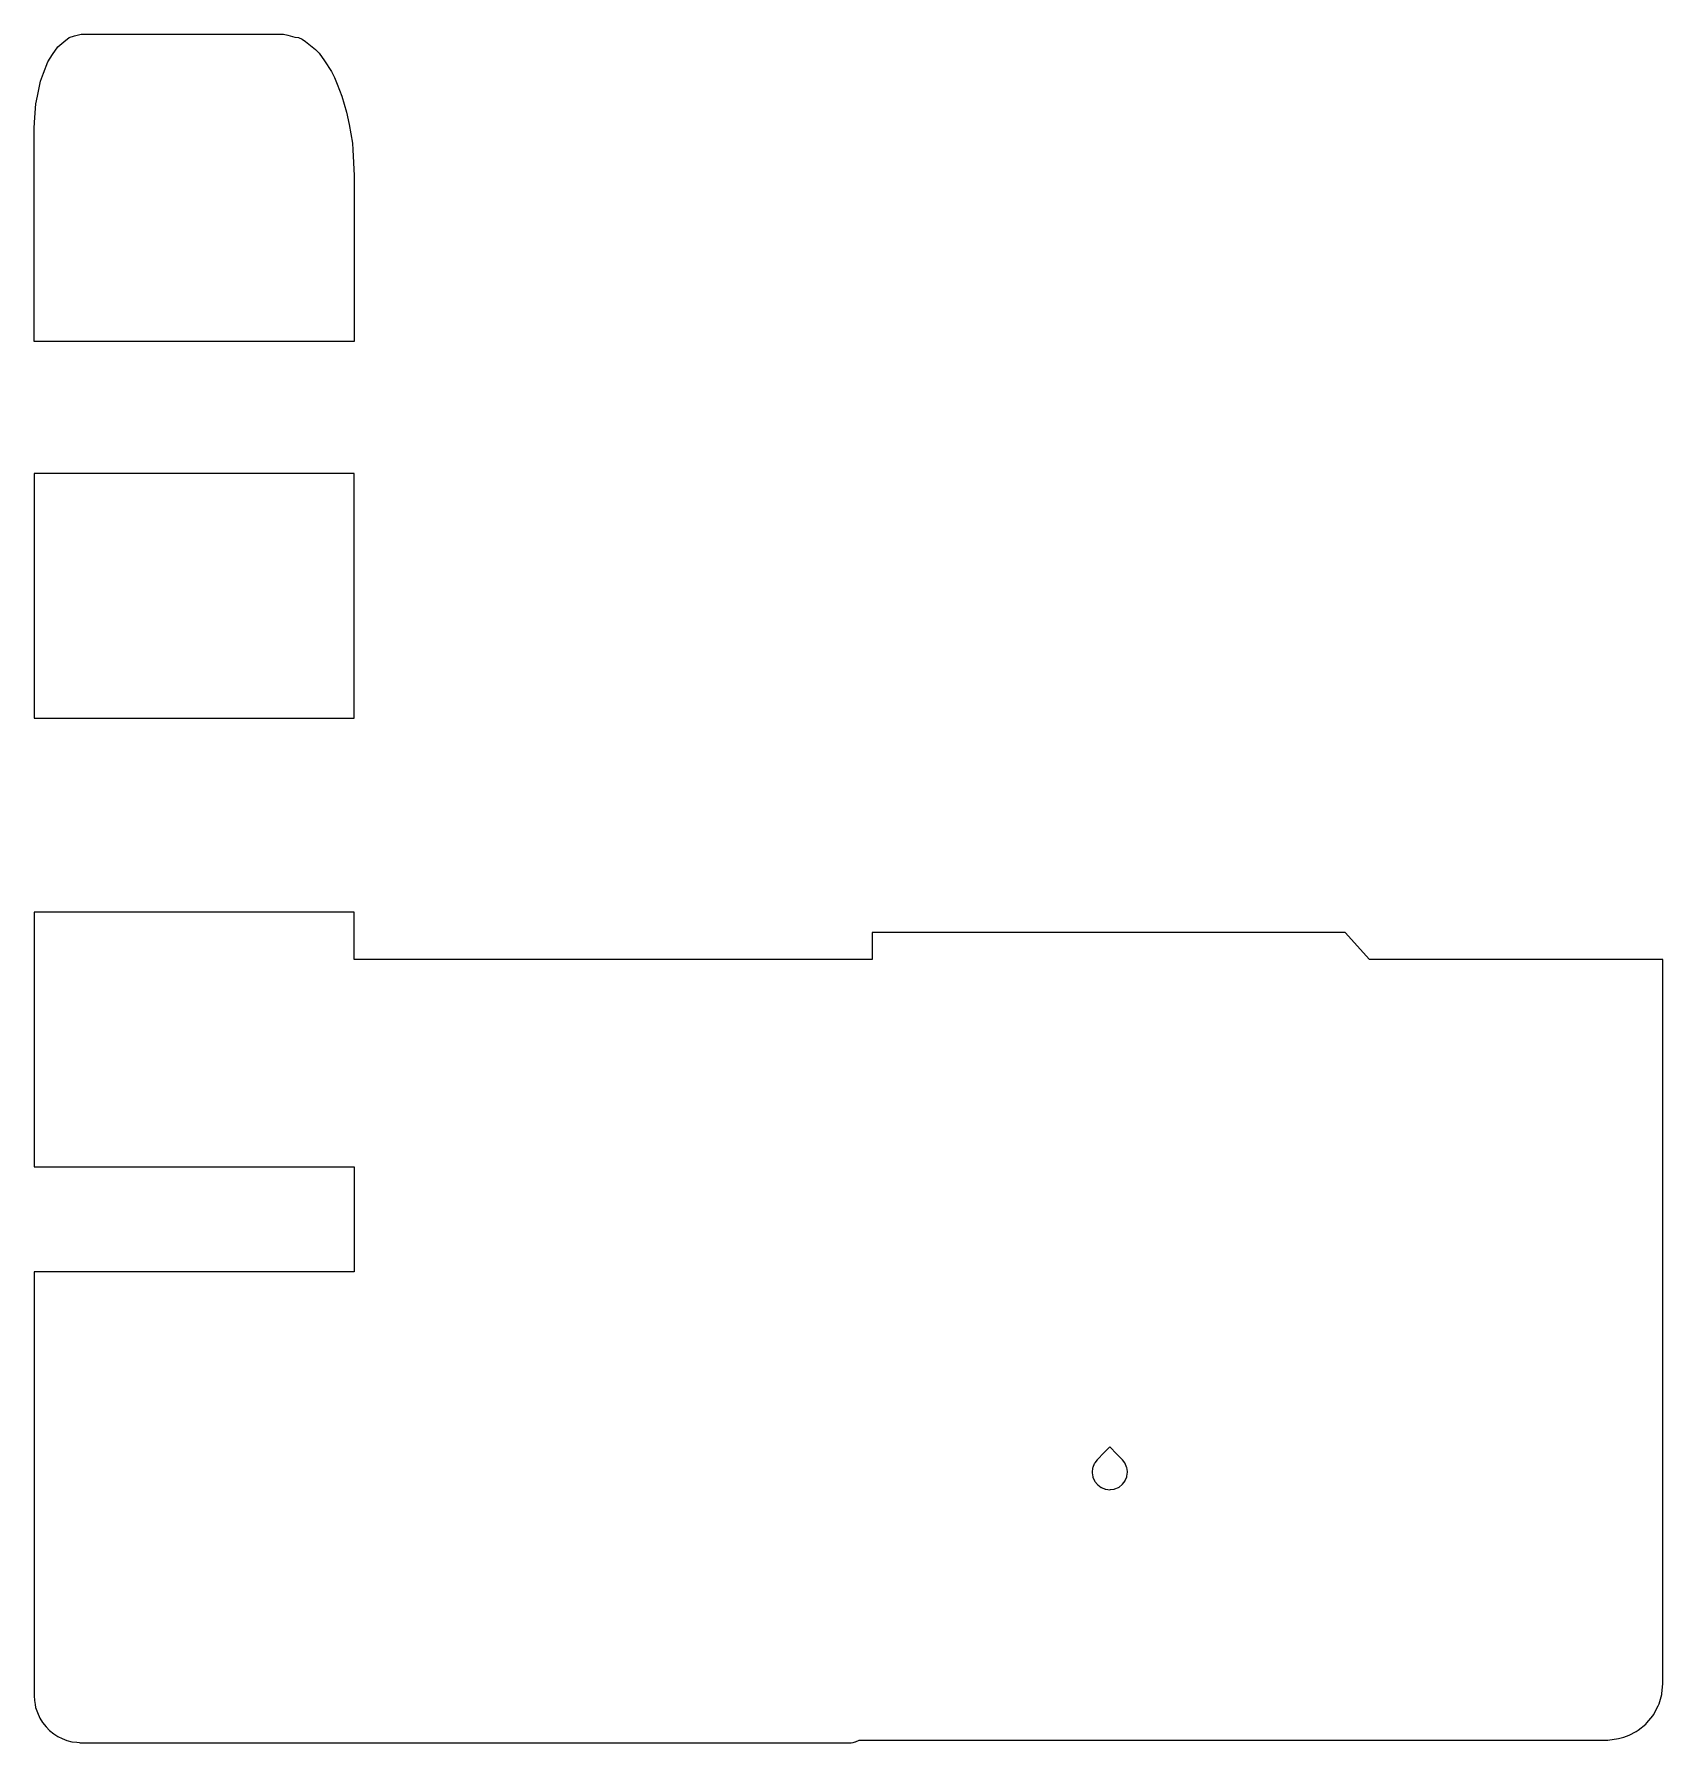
# Model space of a CAD drawing. Header units: metres. Extents: x 2.4 to 71.6, y -16 to 56.6.
import ezdxf

# ---------------------------------------------------------------- set-up
doc = ezdxf.new("R2010")
doc.units = ezdxf.units.M

msp = doc.modelspace()

# ---------------------------------------------------------------- linework, layer by layer
for p, q in [((3.186, 55.714), (3.4, 56.043)), ((3.4, 56.043), (3.654, 56.253)), ((3.654, 56.253), (3.882, 56.442)), ((3.882, 56.442), (4.117, 56.504)), ((4.117, 56.504), (4.4, 56.578)), ((4.4, 56.578), (6.778, 56.578)), ((6.778, 56.578), (13, 56.578)), ((13, 56.578), (13.183, 56.537)), ((13.183, 56.537), (13.481, 56.451)), ((13.481, 56.451), (13.63, 56.432)), ((13.63, 56.432), (13.78, 56.372)), ((13.78, 56.372), (13.933, 56.267)), ((13.933, 56.267), (14.347, 55.925)), ((14.347, 55.925), (14.504, 55.77)), ((2.801, 54.926), (2.986, 55.407)), ((2.986, 55.407), (3.186, 55.714)), ((14.504, 55.77), (14.735, 55.441)), ((14.735, 55.441), (15.028, 54.995)), ((2.536, 53.941), (2.668, 54.578)), ((2.668, 54.578), (2.801, 54.926)), ((15.028, 54.995), (15.031, 54.99)), ((15.031, 54.99), (15.161, 54.739)), ((15.161, 54.739), (15.277, 54.461)), ((15.277, 54.461), (15.477, 53.946)), ((2.468, 53.614), (2.536, 53.941)), ((15.477, 53.946), (15.677, 53.272)), ((2.417, 52.838), (2.468, 53.614)), ((15.677, 53.272), (15.787, 52.748)), ((2.4, 52.578), (2.417, 52.838)), ((2.4, 51.058), (2.4, 52.578)), ((15.787, 52.748), (15.92, 51.952)), ((15.92, 51.952), (15.942, 51.659)), ((15.942, 51.659), (16, 50.578)), ((2.4, 49.438), (2.4, 51.058)), ((16, 50.578), (16, 49.178)), ((16, 50.578), (16, 50.578)), ((2.4, 48.969), (2.4, 49.438)), ((2.4, 48.685), (2.4, 48.969)), ((2.4, 46.578), (2.4, 48.685)), ((16, 49.178), (16, 48.037)), ((16, 48.037), (16, 46.578)), ((2.4, 44.883), (2.4, 46.578)), ((16, 46.578), (16, 43.527)), ((2.4, 43.527), (2.4, 44.883)), ((11.208, 43.527), (2.4, 43.527)), ((16, 43.527), (11.208, 43.527)), ((7.192, 37.918), (2.4, 37.918)), ((2.4, 37.918), (2.4, 36.254)), ((16, 37.918), (7.192, 37.918)), ((16, 34.866), (16, 37.918)), ((2.4, 36.254), (2.4, 34.866)), ((2.4, 34.866), (2.4, 31.93)), ((16, 28.763), (16, 34.866)), ((2.4, 31.93), (2.4, 27.938)), ((16, 27.938), (16, 28.763)), ((2.4, 27.938), (2.4, 27.754)), ((2.4, 27.754), (2.4, 27.526)), ((16, 27.526), (16, 27.938)), ((2.4, 27.526), (3.048, 27.526)), ((3.048, 27.526), (16, 27.526)), ((16, 27.526), (16, 27.526)), ((15.352, 19.278), (2.4, 19.278)), ((2.4, 19.278), (2.4, 18.886)), ((2.4, 18.886), (2.4, 13.815)), ((16, 19.278), (15.352, 19.278)), ((16, 19.203), (16, 19.278)), ((16, 17.968), (16, 19.203)), ((16, 19.203), (16, 19.203)), ((44.423, 18.423), (38, 18.423)), ((38, 18.423), (38, 17.276)), ((58.1, 18.423), (44.423, 18.423)), ((59.129, 17.276), (58.1, 18.423)), ((16, 17.428), (16, 17.968)), ((16, 17.276), (16, 17.428)), ((25.836, 17.276), (16, 17.276)), ((33.621, 17.276), (25.836, 17.276)), ((38, 17.276), (33.621, 17.276)), ((63.826, 17.276), (59.129, 17.276)), ((71.596, 17.276), (63.826, 17.276)), ((71.594, 16.738), (71.596, 17.276)), ((71.595, 15.776), (71.594, 16.738)), ((71.597, 9.196), (71.595, 15.776)), ((2.4, 13.815), (2.4, 13.586)), ((2.4, 13.586), (2.4, 13.316)), ((2.4, 13.316), (2.4, 13.035)), ((2.4, 13.035), (2.4, 12.78)), ((2.4, 12.78), (2.4, 8.801)), ((2.4, 8.801), (2.4, 8.775)), ((2.4, 8.775), (2.4, 8.752)), ((2.4, 8.752), (2.4, 8.735)), ((2.4, 8.735), (2.4, 8.724)), ((2.4, 8.724), (2.4, 8.473)), ((71.597, -13.485), (71.597, 9.196)), ((2.4, 8.473), (3.048, 8.473)), ((3.048, 8.473), (16, 8.473)), ((16, 8.473), (16, 4.349)), ((8.848, 4), (2.4, 4)), ((2.4, 4), (2.4, -1.239)), ((16, 4), (8.848, 4)), ((16, 4.349), (16, 4.159)), ((16, 4.159), (16, 4)), ((2.4, -1.239), (2.4, -11.445)), ((48.1, -3.426), (47.865, -3.666)), ((48.401, -3.733), (48.1, -3.426)), ((47.371, -4.333), (47.35, -4.503)), ((47.374, -4.31), (47.371, -4.333)), ((47.438, -4.151), (47.374, -4.31)), ((47.447, -4.129), (47.438, -4.151)), ((47.461, -4.11), (47.447, -4.129)), ((47.564, -3.973), (47.461, -4.11)), ((47.865, -3.666), (47.564, -3.973)), ((48.636, -3.973), (48.401, -3.733)), ((48.739, -4.11), (48.636, -3.973)), ((48.753, -4.129), (48.739, -4.11)), ((48.817, -4.287), (48.753, -4.129)), ((48.826, -4.31), (48.817, -4.287)), ((48.847, -4.479), (48.826, -4.31)), ((47.35, -4.503), (47.353, -4.527)), ((47.353, -4.527), (47.377, -4.696)), ((47.377, -4.696), (47.386, -4.718)), ((47.386, -4.718), (47.452, -4.876)), ((47.452, -4.876), (47.467, -4.895)), ((47.467, -4.895), (47.572, -5.03)), ((47.572, -5.03), (47.591, -5.044)), ((47.591, -5.044), (47.727, -5.148)), ((48.493, -5.134), (48.628, -5.03)), ((48.628, -5.03), (48.643, -5.011)), ((48.643, -5.011), (48.748, -4.876)), ((48.748, -4.876), (48.757, -4.854)), ((48.757, -4.854), (48.823, -4.696)), ((48.823, -4.696), (48.827, -4.672)), ((48.827, -4.672), (48.85, -4.503)), ((48.85, -4.503), (48.847, -4.479)), ((48.85, -4.503), (48.85, -4.503)), ((47.727, -5.148), (47.749, -5.157)), ((47.749, -5.157), (47.907, -5.222)), ((47.907, -5.222), (47.93, -5.226)), ((47.93, -5.226), (48.1, -5.248)), ((48.1, -5.248), (48.124, -5.245)), ((48.124, -5.245), (48.293, -5.222)), ((48.293, -5.222), (48.315, -5.213)), ((48.315, -5.213), (48.473, -5.148)), ((48.473, -5.148), (48.493, -5.134)), ((2.4, -11.445), (2.4, -11.575)), ((2.4, -11.575), (2.4, -11.991)), ((2.4, -11.991), (2.4, -13.993)), ((71.558, -13.922), (71.597, -13.485)), ((2.4, -13.993), (2.4, -14)), ((2.4, -14), (2.412, -14.198)), ((2.412, -14.198), (2.441, -14.376)), ((2.441, -14.376), (2.462, -14.493)), ((2.462, -14.493), (2.543, -14.714)), ((71.2, -14.812), (71.403, -14.428)), ((71.403, -14.428), (71.437, -14.349)), ((71.437, -14.349), (71.555, -13.941)), ((71.555, -13.941), (71.558, -13.922)), ((2.543, -14.714), (2.639, -14.946)), ((2.639, -14.946), (2.758, -15.132)), ((2.758, -15.132), (2.907, -15.326)), ((70.553, -15.456), (70.873, -15.208)), ((70.873, -15.208), (70.921, -15.151)), ((70.921, -15.151), (71.167, -14.854)), ((71.167, -14.854), (71.2, -14.812)), ((2.907, -15.326), (3.048, -15.472)), ((3.048, -15.472), (3.236, -15.616)), ((3.236, -15.616), (3.402, -15.733)), ((3.402, -15.733), (3.596, -15.822)), ((3.596, -15.822), (3.793, -15.904)), ((3.793, -15.904), (3.997, -15.956)), ((3.997, -15.956), (4.214, -15.976)), ((37.197, -15.98), (37.285, -15.959)), ((37.285, -15.959), (37.3, -15.952)), ((37.3, -15.952), (37.455, -15.88)), ((37.455, -15.88), (50.67, -15.888)), ((50.67, -15.888), (53.114, -15.885)), ((53.114, -15.885), (54.071, -15.886)), ((54.071, -15.886), (59.289, -15.889)), ((59.289, -15.889), (69.19, -15.886)), ((69.19, -15.886), (69.26, -15.881)), ((69.26, -15.881), (69.718, -15.82)), ((69.718, -15.82), (69.941, -15.761)), ((69.941, -15.761), (70.166, -15.669)), ((70.166, -15.669), (70.463, -15.524)), ((70.463, -15.524), (70.553, -15.456)), ((4.214, -15.976), (4.318, -15.989)), ((4.318, -15.989), (4.361, -15.996)), ((4.361, -15.996), (4.4, -16)), ((4.4, -16), (8.261, -16)), ((8.261, -16), (23.983, -16)), ((23.983, -16), (31.55, -16)), ((31.55, -16), (32.964, -16)), ((32.964, -16), (37, -16)), ((37, -16), (37.091, -15.996)), ((37.091, -15.996), (37.107, -15.994)), ((37.107, -15.994), (37.197, -15.98))]:
    msp.add_line(p, q)

doc.saveas('drawing.dxf')
